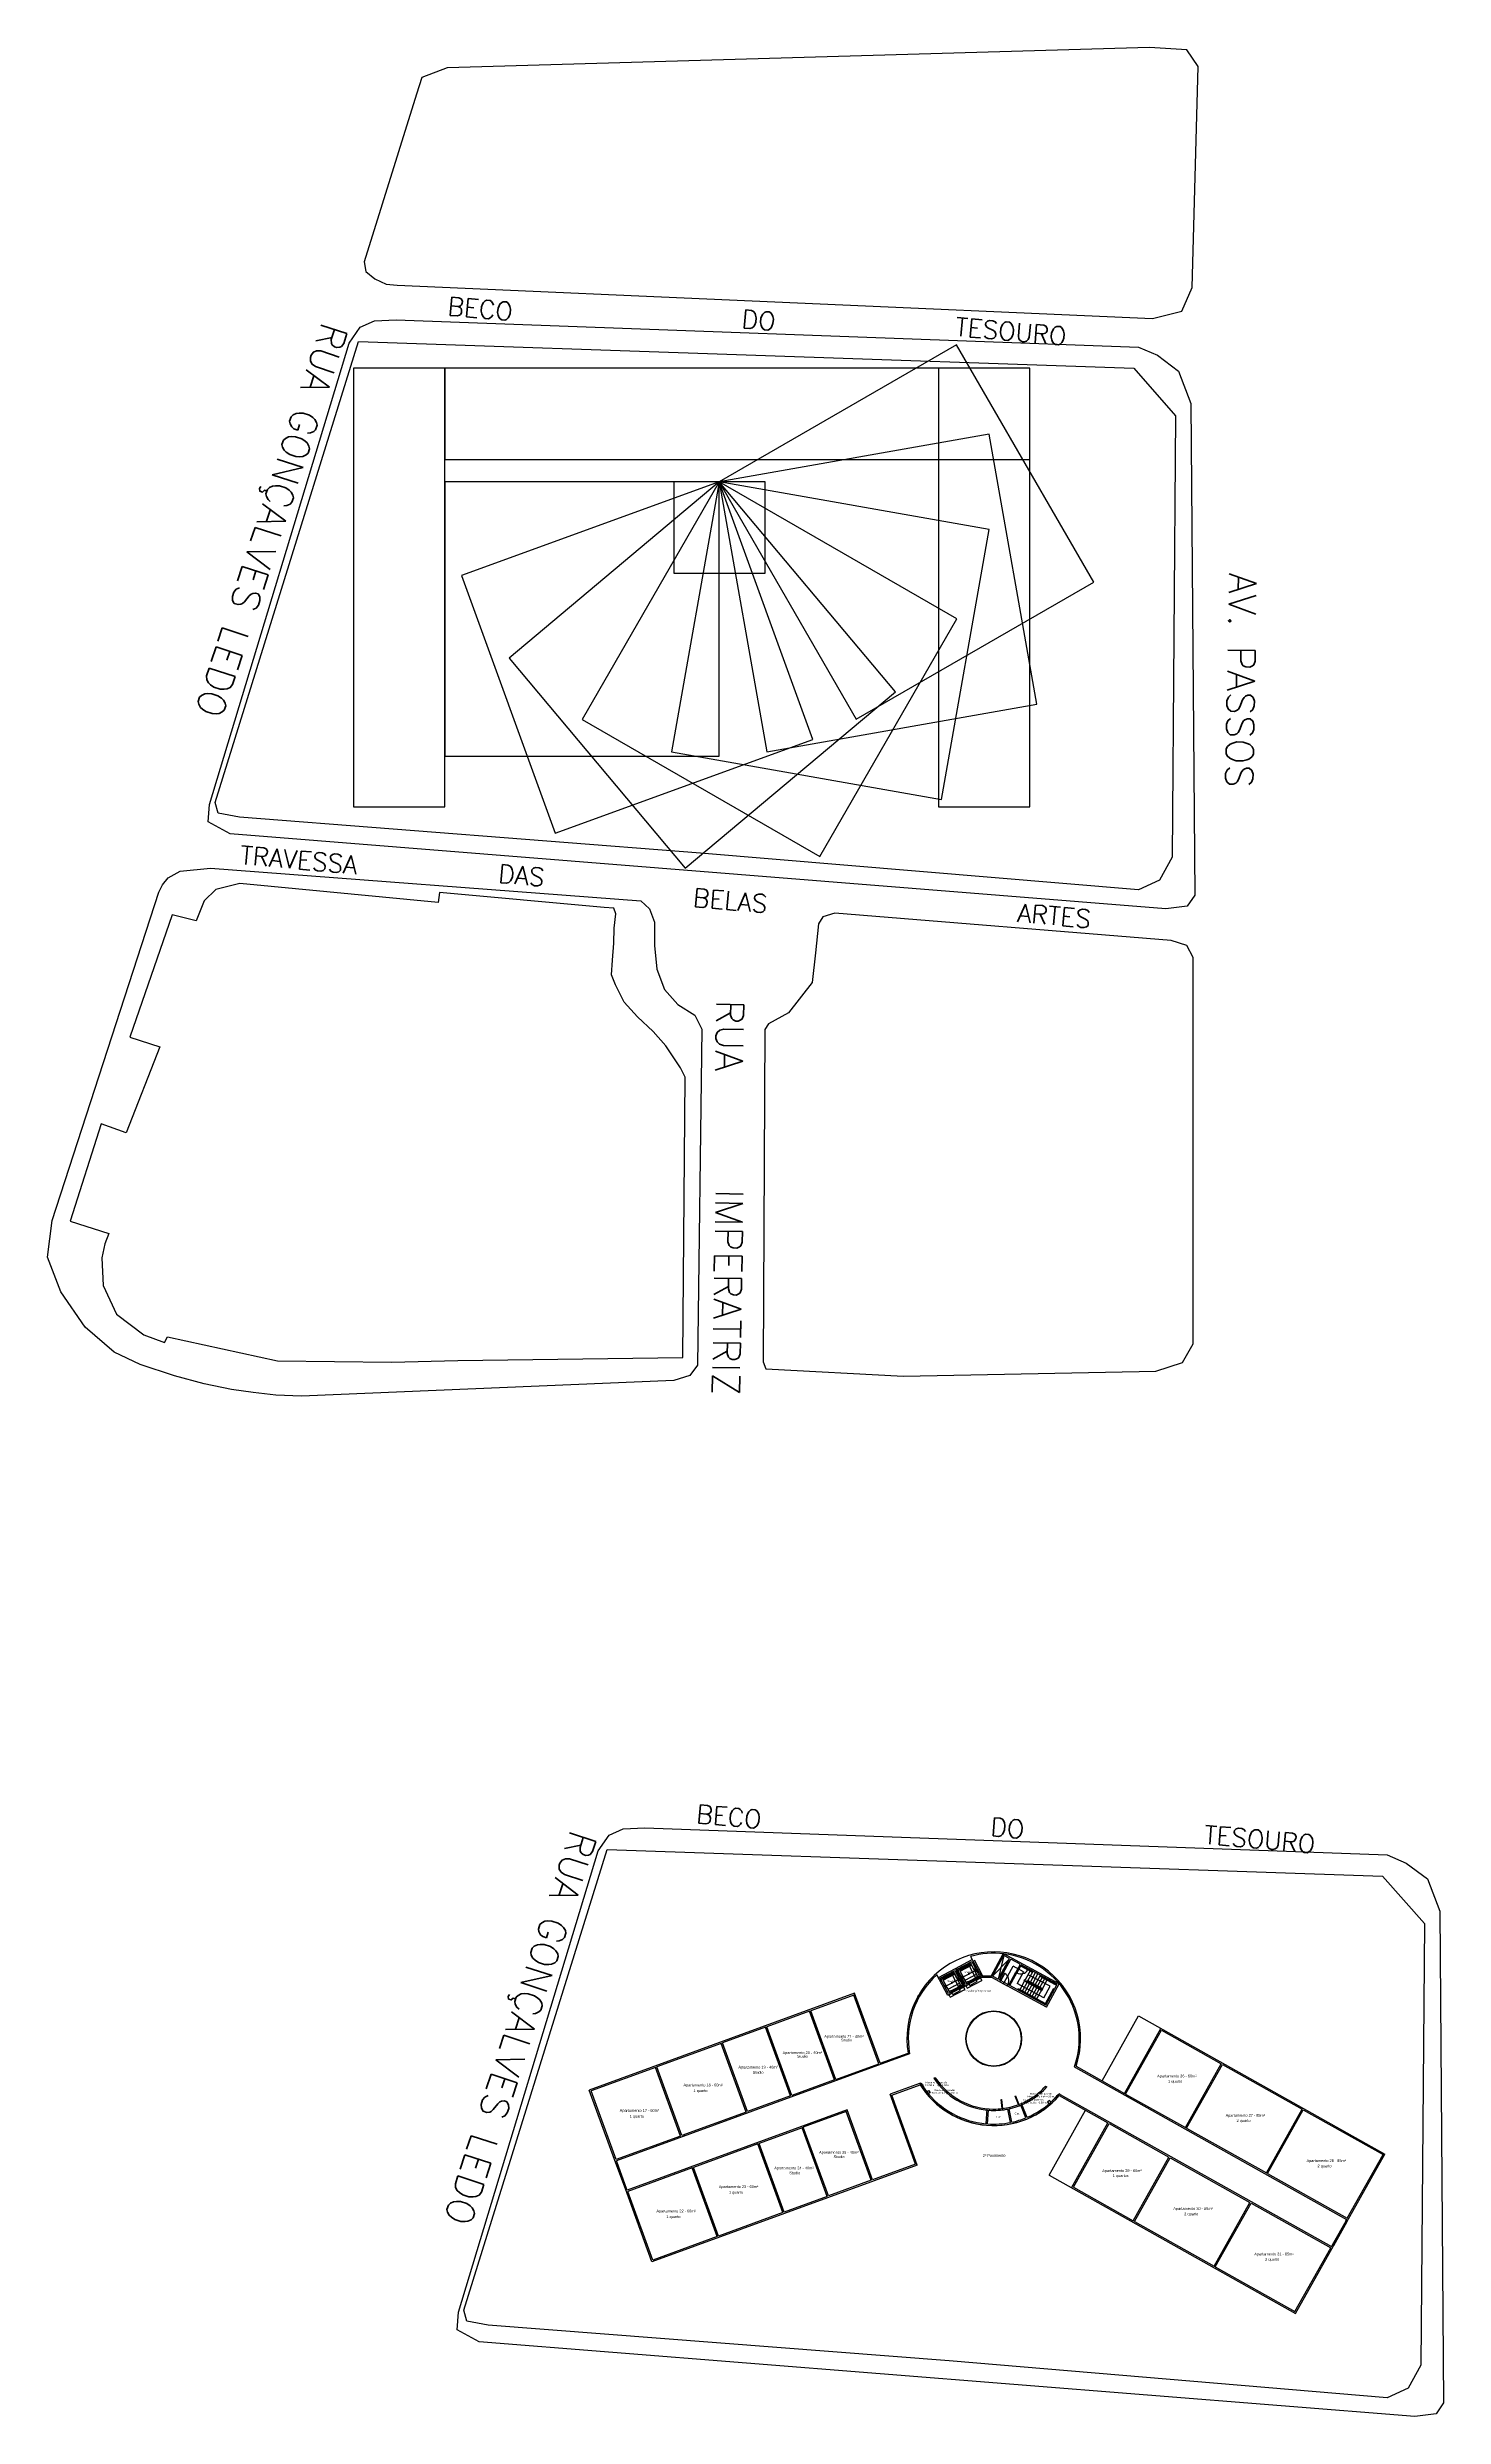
# Model space of a CAD drawing. Header units: millimetres. Extents: x -210 to 1173, y -437 to 320.
# Drawn here: x 592.2 to 744.9, y 54.7 to 313.9 of the extents above; entities that cross this region are included whole.
import ezdxf
from ezdxf.enums import TextEntityAlignment as Align

# ---------------------------------------------------------------- set-up
doc = ezdxf.new("R2010")
doc.units = ezdxf.units.MM
doc.header["$LTSCALE"] = 0.3
for name, pattern in [('DASHDOTX2', [50.8, 25.4, -12.7, 0, -12.7]), ('DASHED2', [9.525, 6.35, -3.175]), ('LTYPE_4', [112.5, 56.25, -56.25]), ('LTYPE_6', [168.75, 112.5, -28.125, 0, -28.125])]:
    doc.linetypes.add(name, pattern=pattern)
for name, color, linetype in [('330', 254, 'Continuous'), ('500', 254, 'Continuous'), ('551', 255, 'Continuous'), ('CORTE', 6, 'Continuous'), ('COTAS', 1, 'Continuous'), ('ESQUADRIAS', 3, 'Continuous'), ('INDICAÇÕES', 5, 'Continuous'), ('LAYER_0', 6, 'Continuous'), ('LINHA DE CORTE', 6, 'DASHDOTX2'), ('PISO', 1, 'Continuous'), ('PROJEÇÃO', 1, 'DASHED2'), ('TEXTOS', 2, 'Continuous'), ('VIEWPORT', 4, 'Continuous'), ('VISTA', 2, 'Continuous')]:
    doc.layers.add(name, color=color, linetype=linetype)
doc.styles.add('2MM 1_100', font='ARIAL.TTF', dxfattribs={"height": 0.2})
doc.styles.add('3MM 1_100', font='ARIAL.TTF', dxfattribs={"height": 0.3})
doc.styles.add('ROMANS', font='romans.shx')

msp = doc.modelspace()

# ---------------------------------------------------------------- linework, layer by layer
msp.add_lwpolyline([(665.664, 266.379), (680.661, 240.397), (706.643, 255.395), (691.646, 281.377)], close=True)
at = {"layer": '330'}
for points in [[(626.211, 281.724, 0), (711.032, 278.808, 0), (715.6, 273.61, 0), (715.226, 225.302, 0), (713.839, 222.782, 0), (711.546, 221.725, 0), (663.63, 225.763, 0), (613.169, 229.676, 0), (610.84, 230.111, 0), (610.527, 231.303, 0)], [(661.686, 170.59, 0), (661.949, 201.262, 0), (661.425, 202.267, 0), (659.825, 204.683, 0), (658.44, 206.234, 0), (656.744, 207.84, 0), (655.266, 209.458, 0), (654.32, 211.344, 0), (653.87, 212.428, 0), (653.993, 214.031, 0), (654.13, 215.917, 0), (654.194, 217.532, 0), (654.365, 219.117, 0), (654.139, 219.728, 0), (653.083, 219.824, 0), (635.079, 221.459, 0), (634.918, 220.342, 0), (613.231, 222.43, 0), (610.615, 221.787, 0), (609.326, 220.525, 0), (608.443, 218.369, 0), (605.825, 219.001, 0), (601.176, 205.639, 0), (604.464, 204.578, 0), (600.781, 195.173, 0), (598.062, 196.155, 0), (594.654, 185.487, 0), (598.891, 184.135, 0), (598.444, 183, 0), (598.111, 181.468, 0), (598.262, 178.463, 0), (599.72, 175.319, 0), (602.723, 173.071, 0), (604.98, 172.224, 0), (605.298, 172.83, 0), (617.332, 170.214, 0), (629.81, 170.063, 0), (637.07, 170.247, 0)], [(653.428, 116.774, 0), (738.249, 113.857, 0), (742.817, 108.66, 0), (742.443, 60.352, 0), (741.056, 57.832, 0), (738.763, 56.775, 0), (690.847, 60.812, 0), (640.386, 64.726, 0), (638.057, 65.161, 0), (637.744, 66.353, 0)]]:
    msp.add_polyline3d(points, close=True, dxfattribs=at)
at = {"layer": '500'}
for points in [[(630.332, 284.081, 0), (711.546, 281.117, 0), (713.614, 280.225, 0), (715.934, 278.486, 0), (717.282, 274.945, 0), (717.71, 221.175, 0), (716.883, 219.971, 0), (714.548, 219.67, 0), (612.18, 227.86, 0), (609.771, 229.172, 0), (609.915, 231.078, 0), (625.194, 281.559, 0), (626.402, 283.279, 0), (627.957, 283.978, 0)], [(604.364, 221.47, 0), (604.769, 222.3, 0), (605.365, 223.068, 0), (606.692, 223.789, 0), (610.009, 224.109, 0), (657.085, 220.534, 0), (658.055, 219.657, 0), (658.591, 218.208, 0), (658.578, 215.642, 0), (658.85, 213.062, 0), (659.689, 210.843, 0), (661.139, 209.181, 0), (662.994, 208.017, 0), (663.767, 206.488, 0), (663.312, 169.75, 0), (662.464, 168.63, 0), (660.71, 168.083, 0), (619.979, 166.345, 0), (617.177, 166.47, 0), (614.679, 166.745, 0), (612.327, 167.093, 0), (609.322, 167.692, 0), (606.06, 168.572, 0), (602.309, 169.823, 0), (599.474, 171.171, 0), (596.296, 173.883, 0), (593.621, 177.763, 0), (592.167, 181.558, 0), (592.688, 185.558, 0)], [(678.322, 219.198, 0), (677.009, 218.793, 0), (676.518, 218.017, 0), (676.218, 214.843, 0), (675.839, 211.603, 0), (673.25, 208.271, 0), (671.052, 207.07, 0), (670.663, 206.448, 0), (670.489, 170.106, 0), (670.765, 169.346, 0), (685.825, 168.555, 0), (713.437, 169.084, 0), (716.352, 170.03, 0), (717.512, 172.07, 0), (717.525, 214.345, 0), (716.832, 215.662, 0), (715.116, 216.215, 0)], [(657.549, 119.131, 0), (738.763, 116.167, 0), (740.83, 115.275, 0), (743.151, 113.536, 0), (744.499, 109.995, 0), (744.927, 56.224, 0), (744.099, 55.021, 0), (741.765, 54.719, 0), (639.397, 62.909, 0), (636.988, 64.222, 0), (637.132, 66.128, 0), (652.411, 116.608, 0), (653.619, 118.329, 0), (655.174, 119.027, 0)]]:
    msp.add_polyline3d(points, close=True, dxfattribs=at)
at = {"layer": '551', "color": 250}
msp.add_polyline3d([(630.444, 287.907, 0), (713.087, 284.232, 0), (716.289, 285.035, 0), (717.421, 287.643, 0), (718.059, 311.827, 0), (716.825, 313.631, 0), (712.75, 313.902, 0), (635.89, 311.666, 0), (633.142, 310.623, 0), (632.536, 308.799, 0), (626.821, 290.437, 0), (627.011, 289.399, 0), (627.976, 288.567, 0), (629.235, 287.997, 0)], close=True, dxfattribs=at)
at = {"layer": 'CORTE'}
for p, q in [((689.652, 102.741), (691.508, 103.725)), ((691.508, 103.725), (693.363, 104.708)), ((691.508, 103.725), (692.538, 101.781)), ((692.538, 101.781), (691.508, 103.725)), ((691.711, 103.662), (693.301, 104.505)), ((693.174, 105.065), (694.314, 102.914)), ((693.301, 104.505), (694.191, 102.826)), ((693.301, 104.505), (694.191, 102.826)), ((695.411, 102.914), (696.737, 105.358)), ((695.572, 102.896), (696.883, 105.313)), ((697.332, 104.672), (695.572, 102.896)), ((696.812, 105.181), (696.187, 102.562)), ((696.187, 102.562), (697.427, 104.848)), ((696.319, 102.491), (697.559, 104.776)), ((697.427, 104.848), (696.812, 105.181)), ((702.861, 102.071), (696.819, 105.348)), ((698.614, 104.204), (697.559, 104.776)), ((698.566, 104.116), (698.614, 104.204)), ((698.654, 104.068), (698.702, 104.156)), ((702.657, 102.01), (698.702, 104.156)), ((690.683, 100.797), (689.489, 103.049)), ((689.855, 102.679), (691.446, 103.522)), ((690.745, 101), (689.855, 102.679)), ((690.97, 101.119), (690.745, 101)), ((691.446, 103.522), (692.335, 101.843)), ((691.446, 103.522), (692.335, 101.843)), ((692.6, 101.983), (691.711, 103.662)), ((692.335, 101.843), (692.313, 101.831)), ((692.538, 101.781), (692.384, 101.699)), ((692.896, 101.97), (692.538, 101.781)), ((692.826, 102.103), (692.6, 101.983)), ((694.191, 102.826), (694.169, 102.815)), ((694.394, 102.764), (694.239, 102.682)), ((695.411, 102.914), (694.314, 102.914)), ((695.501, 102.764), (694.394, 102.764)), ((696.38, 102.287), (695.501, 102.764)), ((696.187, 102.562), (695.572, 102.896)), ((696.451, 102.419), (696.319, 102.491)), ((701.478, 99.522), (697.171, 101.858)), ((697.374, 101.918), (697.242, 101.99)), ((697.374, 101.918), (698.137, 103.325)), ((697.462, 101.871), (698.225, 103.277)), ((701.417, 99.725), (697.462, 101.871)), ((701.417, 99.725), (702.657, 102.01)), ((701.478, 99.522), (702.861, 102.071)), ((680.487, 101.032), (651.46, 90.44)), ((675.56, 99.075), (670.863, 97.361)), ((678.302, 91.559), (675.56, 99.075)), ((680.398, 100.84), (675.701, 99.126)), ((678.443, 91.611), (675.701, 99.126)), ((683.14, 93.325), (680.398, 100.84)), ((683.281, 93.376), (680.487, 101.032)), ((687.386, 100.65), (687.454, 100.773)), ((691.04, 100.987), (690.683, 100.797)), ((707.566, 91.454), (711.553, 98.562)), ((711.553, 98.562), (738.504, 83.448)), ((670.722, 97.309), (666.025, 95.595)), ((673.464, 89.794), (670.722, 97.309)), ((673.605, 89.845), (670.863, 97.361)), ((710.009, 90.084), (713.995, 97.193)), ((710.139, 90.011), (714.052, 96.989)), ((714.052, 96.989), (720.594, 93.32)), ((686.506, 94.393), (654.446, 82.694)), ((665.884, 95.544), (658.838, 92.973)), ((668.626, 88.028), (665.884, 95.544)), ((668.767, 88.08), (666.025, 95.595)), ((678.443, 91.611), (683.14, 93.325)), ((683.281, 93.376), (686.337, 94.491)), ((716.681, 86.342), (720.594, 93.32)), ((658.698, 92.921), (651.652, 90.35)), ((661.44, 85.406), (658.698, 92.921)), ((661.581, 85.457), (658.838, 92.973)), ((678.302, 91.559), (673.605, 89.845)), ((687.569, 91.162), (684.357, 89.99)), ((684.55, 89.9), (687.649, 91.031)), ((687.569, 91.162), (687.697, 91.239)), ((687.595, 91.119), (687.595, 91.119)), ((687.603, 91.105), (687.749, 91.193)), ((689.299, 91.793), (689.154, 91.74)), ((701.376, 90.855), (701.51, 90.78)), ((704.533, 92.983), (704.666, 92.908)), ((704.666, 92.908), (734.313, 76.282)), ((704.716, 93.052), (710.009, 90.084)), ((716.812, 86.269), (720.725, 93.247)), ((720.725, 93.247), (729.447, 88.355)), ((654.374, 82.455), (651.46, 90.44)), ((654.394, 82.835), (651.652, 90.35)), ((679.66, 88.276), (655.611, 79.5)), ((673.464, 89.794), (668.767, 88.08)), ((682.454, 80.62), (679.66, 88.276)), ((687.151, 82.334), (684.357, 89.99)), ((687.343, 82.244), (684.55, 89.9)), ((688.023, 90.475), (688.024, 90.476)), ((688.143, 90.315), (688.279, 90.417)), ((694.874, 86.751), (694.995, 88.398)), ((695.024, 86.74), (695.133, 88.236)), ((695.695, 88.215), (695.695, 88.365)), ((696.693, 88.277), (696.674, 88.426)), ((697.542, 86.897), (697.248, 88.368)), ((697.689, 86.926), (697.394, 88.399)), ((697.554, 88.435), (697.518, 88.581)), ((698.508, 88.732), (698.455, 88.872)), ((699.226, 87.403), (698.661, 88.792)), ((699.365, 87.459), (698.743, 88.989)), ((699.231, 89.051), (699.157, 89.182)), ((699.927, 89.446), (699.853, 89.577)), ((701.77, 81.118), (705.757, 88.227)), ((702.225, 89.155), (702.108, 89.278)), ((702.298, 89.223), (702.298, 89.224)), ((702.298, 89.223), (702.298, 89.224)), ((702.85, 89.803), (702.723, 89.916)), ((702.785, 89.728), (702.784, 89.729)), ((702.785, 89.728), (702.784, 89.729)), ((702.981, 89.955), (702.866, 90.052)), ((702.881, 89.839), (708.199, 86.857)), ((702.981, 89.955), (732.65, 73.317)), ((710.139, 90.011), (716.681, 86.342)), ((725.534, 81.378), (729.447, 88.355)), ((725.665, 81.304), (729.578, 88.282)), ((729.578, 88.282), (738.3, 83.391)), ((668.626, 88.028), (661.581, 85.457)), ((661.816, 85.543), (661.867, 85.402)), ((674.733, 86.318), (670.036, 84.604)), ((677.475, 78.803), (674.733, 86.318)), ((679.571, 88.084), (674.874, 86.369)), ((677.616, 78.854), (674.874, 86.369)), ((682.313, 80.568), (679.571, 88.084)), ((698.84, 87.256), (698.841, 87.256)), ((698.981, 87.307), (698.981, 87.307)), ((704.212, 79.749), (708.199, 86.857)), ((704.417, 79.806), (708.33, 86.784)), ((708.33, 86.784), (714.871, 83.115)), ((716.812, 86.269), (725.534, 81.378)), ((661.44, 85.406), (654.394, 82.835)), ((661.064, 85.269), (661.116, 85.128)), ((669.895, 84.553), (662.849, 81.982)), ((672.637, 77.037), (669.895, 84.553)), ((672.778, 77.089), (670.036, 84.604)), ((710.958, 76.138), (714.871, 83.115)), ((711.089, 76.064), (715.002, 83.042)), ((715.002, 83.042), (723.724, 78.151)), ((734.346, 76.034), (738.504, 83.448)), ((734.387, 76.413), (738.3, 83.391)), ((654.514, 82.506), (654.374, 82.455)), ((654.514, 82.506), (654.446, 82.694)), ((662.708, 81.93), (655.663, 79.359)), ((687.343, 82.244), (658.316, 71.652)), ((665.451, 74.415), (662.708, 81.93)), ((665.592, 74.466), (662.849, 81.982)), ((682.313, 80.568), (677.616, 78.854)), ((687.151, 82.334), (682.454, 80.62)), ((701.77, 81.118), (728.721, 66.004)), ((725.665, 81.304), (734.387, 76.413)), ((655.543, 79.688), (655.402, 79.637)), ((658.316, 71.652), (655.402, 79.637)), ((655.611, 79.5), (655.543, 79.688)), ((658.405, 71.844), (655.663, 79.359)), ((677.475, 78.803), (672.778, 77.089)), ((704.417, 79.806), (710.958, 76.138)), ((719.811, 71.173), (723.724, 78.151)), ((719.942, 71.099), (723.855, 78.077)), ((723.855, 78.077), (732.577, 73.186)), ((672.637, 77.037), (665.592, 74.466)), ((711.089, 76.064), (719.811, 71.173)), ((734.216, 76.108), (734.313, 76.282)), ((734.216, 76.108), (734.346, 76.034)), ((665.451, 74.415), (658.405, 71.844)), ((728.664, 66.208), (732.577, 73.186)), ((728.721, 66.004), (732.879, 73.418)), ((732.65, 73.317), (732.748, 73.491)), ((732.748, 73.491), (732.879, 73.418)), ((719.942, 71.099), (728.664, 66.208))]:
    msp.add_line(p, q, dxfattribs=at)
for points in [[(625.664, 230.813), (635.664, 230.813), (635.664, 278.813), (625.664, 278.813)], [(635.664, 278.813), (635.664, 268.813), (699.664, 268.813), (699.664, 278.813)], [(689.664, 230.813), (699.664, 230.813), (699.664, 278.813), (689.664, 278.813)], [(665.664, 266.379), (635.664, 266.379), (635.664, 236.379), (665.664, 236.379)], [(670.708, 266.379), (660.708, 266.379), (660.708, 256.379), (670.708, 256.379)], [(701.748, 88.928), (701.974, 89.126), (701.809, 89.314), (701.583, 89.116)]]:
    msp.add_lwpolyline(points, close=True, dxfattribs=at)
msp.add_lwpolyline([(688.383, 90.251), (688.577, 90.409), (688.766, 90.176), (688.572, 90.019), (688.537, 90.062)], dxfattribs=at)
for radius in [3.05, 3]:
    msp.add_circle((695.706, 96.065), radius, dxfattribs=at)
for radius, start, end in [(9.5, 341.51371, 189.53381), (9.5, 341.51371, 189.53381), (9.35, 83.16447, 105.7103), (9.35, 340.75419, 83.16447), (9.35, 131.67127, 190.29718), (9.5, 211.46988, 319.05436), (9.5, 211.99429, 319.05436), (9.35, 211.07113, 212.08912), (9.33, 211.47715, 212.0913), (9.33, 211.47715, 212.0913), (7.85, 213.42725, 264.72393), (7.7, 213.69288, 269.92113), (7.7, 302.58611, 317.42451), (7.85, 309.7805, 317.68302), (9.35, 216.63618, 217.24897), (9.33, 216.63553, 217.24964), (9.33, 216.63553, 217.24964), (9.35, 217.24897, 264.8996), (9.35, 219.93963, 220.28362), (7.85, 265.81882, 269.92113), (7.7, 277.2249, 283.61649), (7.85, 277.2249, 281.32722), (7.85, 282.42211, 283.61649), (7.7, 290.92026, 296.63062), (7.85, 290.92026, 292.11465), (7.85, 293.20954, 296.68757), (9.35, 293.03387, 313.94692), (7.85, 302.52916, 308.6215), (9.33, 313.33412, 313.94692), (9.33, 318.15749, 318.77029), (9.35, 318.15749, 319.97661), (9.35, 265.81882, 281.32722), (9.35, 282.24644, 292.11465), (9.33, 293.03387, 293.03584)]:
    msp.add_arc((695.706, 96.065), radius, start, end, dxfattribs=at)
at = {"layer": 'COTAS'}
for p, q in [((696.847, 102.204), (697.824, 104.006)), ((698.967, 103.387), (697.824, 104.006)), ((698.967, 103.387), (698.275, 102.112)), ((701.176, 100.538), (698.275, 102.112)), ((699.47, 103.057), (699.539, 103.077)), ((701.868, 101.813), (699.47, 103.057)), ((699.47, 103.057), (699.491, 102.99)), ((701.176, 100.538), (701.868, 101.813))]:
    msp.add_line(p, q, dxfattribs=at)
msp.add_lwpolyline([(665.664, 266.379), (637.472, 256.121), (647.73, 227.93), (675.922, 238.188)], close=True, dxfattribs=at)
msp.add_circle((696.847, 102.204), 0.05, dxfattribs=at)
at = {"layer": 'ESQUADRIAS'}
for p, q in [((687.784, 91.098), (687.801, 91.108)), ((688.203, 90.485), (688.219, 90.497)), ((702.195, 89.333), (702.181, 89.347)), ((702.671, 89.827), (702.656, 89.841)), ((655.454, 79.655), (654.425, 82.474)), ((655.491, 79.669), (654.463, 82.487)), ((732.796, 73.464), (734.264, 76.081)), ((732.831, 73.445), (734.298, 76.061))]:
    msp.add_line(p, q, dxfattribs=at)
for points in [[(665.664, 266.379), (660.451, 236.836), (689.995, 231.623), (695.207, 261.167)], [(698.654, 104.068), (698.635, 104.033), (699.426, 103.604), (699.445, 103.639)], [(696.451, 102.419), (696.486, 102.4), (696.915, 103.191), (696.88, 103.21)], [(696.674, 88.426), (696.634, 88.421), (696.509, 89.413), (696.548, 89.418)], [(698.455, 88.872), (698.418, 88.858), (698.061, 89.792), (698.098, 89.806)]]:
    msp.add_lwpolyline(points, close=True, dxfattribs=at)
for radius, start, end in [(9.35, 212.08912, 216.63618), (9.33, 212.0913, 216.63553), (9.33, 313.94692, 318.15749), (9.35, 313.94692, 318.15749)]:
    msp.add_arc((695.706, 96.065), radius, start, end, dxfattribs=at)
at = {"layer": 'INDICAÇÕES'}
msp.add_lwpolyline([(665.664, 266.379), (670.87, 236.835), (700.415, 242.041), (695.208, 271.586)], close=True, dxfattribs=at)
at = {"layer": 'LAYER_0', "color": 11}
for p, q in [((691.949, 103.525), (691.84, 103.731)), ((691.944, 103.641), (691.884, 103.754)), ((691.982, 103.727), (693.095, 104.317)), ((692.066, 103.568), (691.982, 103.727)), ((693.291, 104.16), (692.001, 103.477)), ((692.042, 103.464), (693.279, 104.12)), ((693.18, 104.158), (692.066, 103.568)), ((693.095, 104.317), (693.18, 104.158)), ((693.281, 104.231), (693.172, 104.437)), ((693.218, 104.243), (693.237, 104.208)), ((693.237, 104.208), (693.281, 104.231)), ((693.279, 104.12), (693.935, 102.883)), ((693.97, 102.879), (693.291, 104.16)), ((693.566, 103.695), (693.572, 103.698)), ((693.566, 103.695), (693.595, 103.642)), ((693.572, 103.698), (693.597, 103.65)), ((693.597, 103.65), (693.645, 103.675)), ((693.645, 103.675), (693.683, 103.604)), ((690.093, 102.542), (689.984, 102.747)), ((690.088, 102.658), (690.028, 102.771)), ((690.137, 102.565), (690.093, 102.542)), ((690.119, 102.601), (690.137, 102.565)), ((690.127, 102.743), (691.24, 103.333)), ((690.211, 102.584), (690.127, 102.743)), ((691.436, 103.177), (690.146, 102.493)), ((690.146, 102.493), (690.825, 101.212)), ((690.186, 102.481), (691.423, 103.137)), ((690.842, 101.244), (690.186, 102.481)), ((691.324, 103.174), (690.211, 102.584)), ((690.351, 101.85), (690.307, 101.826)), ((690.397, 101.954), (690.349, 101.929)), ((690.349, 101.929), (690.387, 101.857)), ((690.37, 101.814), (690.351, 101.85)), ((690.405, 101.952), (690.352, 101.923)), ((690.37, 101.814), (690.374, 101.816)), ((690.37, 101.814), (690.391, 101.775)), ((690.377, 102.005), (690.371, 102.002)), ((690.371, 102.002), (690.397, 101.954)), ((690.379, 101.815), (690.374, 101.816)), ((690.377, 102.005), (690.405, 101.952)), ((690.396, 101.786), (690.379, 101.815)), ((690.387, 101.857), (690.44, 101.885)), ((690.431, 101.699), (690.387, 101.676)), ((690.391, 101.775), (690.412, 101.735)), ((690.401, 101.785), (690.396, 101.786)), ((690.415, 101.792), (690.401, 101.785)), ((690.403, 101.772), (690.405, 101.777)), ((690.403, 101.772), (690.418, 101.742)), ((690.405, 101.952), (690.427, 101.963)), ((690.419, 101.784), (690.405, 101.777)), ((690.412, 101.735), (690.416, 101.737)), ((690.412, 101.735), (690.431, 101.699)), ((690.415, 101.792), (690.416, 101.797)), ((690.454, 101.817), (690.416, 101.797)), ((690.418, 101.742), (690.416, 101.737)), ((690.419, 101.784), (690.424, 101.783)), ((690.461, 101.803), (690.424, 101.783)), ((690.44, 101.885), (690.462, 101.897)), ((690.457, 101.81), (690.454, 101.817)), ((690.457, 101.81), (690.461, 101.803)), ((690.457, 101.725), (690.51, 101.753)), ((690.495, 101.653), (690.457, 101.725)), ((690.545, 101.686), (690.492, 101.658)), ((690.543, 101.678), (690.495, 101.653)), ((690.51, 101.753), (690.532, 101.764)), ((690.568, 101.631), (690.543, 101.678)), ((690.545, 101.686), (690.567, 101.698)), ((690.573, 101.633), (690.545, 101.686)), ((690.573, 101.633), (690.568, 101.631)), ((690.825, 101.212), (691.004, 101.307)), ((690.842, 101.244), (690.997, 101.326)), ((690.97, 101.119), (691.05, 101.162)), ((691.012, 101.04), (690.97, 101.119)), ((691.02, 101.282), (690.997, 101.326)), ((691.004, 101.307), (691.018, 101.281)), ((691.038, 101.243), (691.018, 101.281)), ((691.02, 101.282), (692.235, 101.926)), ((691.041, 101.242), (691.02, 101.282)), ((691.025, 101.236), (691.038, 101.243)), ((691.046, 101.196), (691.025, 101.236)), ((691.041, 101.242), (691.028, 101.235)), ((691.028, 101.235), (691.049, 101.195)), ((691.033, 101.232), (691.459, 101.458)), ((691.052, 101.197), (691.033, 101.232)), ((691.035, 101.19), (691.046, 101.196)), ((691.036, 101.188), (691.035, 101.19)), ((691.036, 101.188), (692.277, 101.846)), ((691.458, 101.455), (691.036, 101.231)), ((691.036, 101.231), (691.052, 101.199)), ((691.05, 101.162), (692.313, 101.831)), ((691.05, 101.162), (691.051, 101.16)), ((691.051, 101.16), (691.062, 101.166)), ((691.052, 101.199), (691.064, 101.205)), ((691.062, 101.166), (691.083, 101.126)), ((691.084, 101.129), (691.063, 101.169)), ((691.064, 101.205), (691.065, 101.204)), ((691.066, 101.17), (691.084, 101.135)), ((691.068, 101.169), (691.08, 101.175)), ((691.085, 101.137), (691.068, 101.169)), ((691.08, 101.175), (691.079, 101.177)), ((691.083, 101.126), (691.097, 101.133)), ((691.084, 101.135), (691.51, 101.36)), ((691.097, 101.136), (691.084, 101.129)), ((691.508, 101.361), (691.085, 101.137)), ((691.147, 101.043), (691.097, 101.136)), ((691.097, 101.133), (691.144, 101.044)), ((692.355, 101.752), (691.118, 101.096)), ((691.24, 103.333), (691.324, 103.174)), ((691.332, 103.317), (691.272, 103.43)), ((691.426, 103.248), (691.317, 103.453)), ((691.363, 103.26), (691.381, 103.225)), ((691.381, 103.225), (691.426, 103.248)), ((691.42, 101.488), (691.835, 101.708)), ((691.42, 101.488), (691.439, 101.453)), ((691.423, 103.137), (692.079, 101.9)), ((691.834, 101.705), (691.423, 101.487)), ((691.44, 101.455), (691.423, 101.487)), ((692.115, 101.896), (691.436, 103.177)), ((691.439, 101.453), (691.452, 101.46)), ((691.451, 101.461), (691.44, 101.455)), ((691.452, 101.46), (691.451, 101.461)), ((691.475, 101.423), (691.458, 101.455)), ((691.459, 101.458), (691.478, 101.422)), ((691.463, 101.417), (691.475, 101.423)), ((691.464, 101.415), (691.463, 101.417)), ((691.478, 101.389), (691.479, 101.387)), ((691.479, 101.387), (691.491, 101.393)), ((691.491, 101.393), (691.508, 101.361)), ((691.51, 101.36), (691.492, 101.396)), ((691.495, 101.347), (691.508, 101.354)), ((691.514, 101.311), (691.495, 101.347)), ((691.509, 101.352), (691.498, 101.346)), ((691.498, 101.346), (691.515, 101.314)), ((691.508, 101.354), (691.509, 101.352)), ((691.514, 101.311), (691.929, 101.531)), ((691.926, 101.532), (691.515, 101.314)), ((691.711, 102.712), (691.716, 102.714)), ((691.711, 102.712), (691.739, 102.659)), ((691.716, 102.714), (691.741, 102.667)), ((691.739, 102.659), (691.717, 102.647)), ((691.739, 102.659), (691.792, 102.687)), ((691.741, 102.667), (691.789, 102.692)), ((691.774, 102.592), (691.752, 102.581)), ((691.827, 102.62), (691.774, 102.592)), ((691.789, 102.692), (691.827, 102.62)), ((692.079, 101.9), (691.792, 101.747)), ((691.815, 101.703), (691.792, 101.747)), ((691.803, 101.731), (692.115, 101.896)), ((691.816, 101.706), (691.803, 101.731)), ((691.828, 101.712), (691.816, 101.706)), ((691.844, 102.46), (691.822, 102.448)), ((691.823, 102.543), (691.86, 102.562)), ((691.827, 102.535), (691.823, 102.543)), ((691.827, 102.535), (691.831, 102.528)), ((691.829, 101.71), (691.828, 101.712)), ((691.831, 102.528), (691.868, 102.548)), ((691.851, 101.674), (691.834, 101.705)), ((691.835, 101.708), (691.854, 101.673)), ((691.84, 101.668), (691.851, 101.674)), ((691.841, 101.666), (691.84, 101.668)), ((691.854, 101.673), (691.841, 101.666)), ((691.897, 102.488), (691.844, 102.46)), ((691.853, 102.646), (691.898, 102.669)), ((691.872, 102.61), (691.853, 102.646)), ((691.879, 102.394), (691.857, 102.382)), ((691.865, 102.561), (691.86, 102.562)), ((691.865, 102.561), (691.879, 102.568)), ((691.867, 102.603), (691.868, 102.608)), ((691.881, 102.573), (691.867, 102.603)), ((691.872, 102.61), (691.868, 102.608)), ((691.869, 102.553), (691.868, 102.548)), ((691.869, 102.553), (691.883, 102.56)), ((691.893, 102.571), (691.872, 102.61)), ((691.881, 102.573), (691.879, 102.568)), ((691.879, 102.394), (691.932, 102.422)), ((691.908, 102.341), (691.879, 102.394)), ((691.883, 102.56), (691.888, 102.559)), ((691.888, 102.559), (691.905, 102.53)), ((691.888, 102.391), (691.935, 102.416)), ((691.913, 102.343), (691.888, 102.391)), ((691.914, 102.531), (691.893, 102.571)), ((691.935, 102.416), (691.897, 102.488)), ((691.91, 101.567), (691.897, 101.56)), ((691.897, 101.56), (691.898, 101.558)), ((691.898, 101.558), (691.909, 101.564)), ((691.905, 102.53), (691.91, 102.529)), ((691.908, 102.341), (691.913, 102.343)), ((691.909, 101.564), (691.926, 101.532)), ((691.914, 102.531), (691.91, 102.529)), ((691.929, 101.531), (691.91, 101.567)), ((691.914, 102.531), (691.933, 102.496)), ((691.914, 101.518), (691.942, 101.465)), ((691.916, 101.517), (691.928, 101.523)), ((691.943, 101.467), (691.916, 101.517)), ((691.928, 101.523), (691.927, 101.525)), ((691.933, 102.496), (691.977, 102.519)), ((691.942, 101.465), (692.384, 101.699)), ((692.381, 101.7), (691.943, 101.467)), ((691.993, 103.549), (691.949, 103.525)), ((691.974, 103.584), (691.993, 103.549)), ((692.001, 103.477), (692.68, 102.196)), ((692.698, 102.227), (692.042, 103.464)), ((692.207, 102.833), (692.163, 102.81)), ((692.252, 102.937), (692.204, 102.912)), ((692.204, 102.912), (692.242, 102.841)), ((692.26, 102.935), (692.207, 102.907)), ((692.226, 102.798), (692.207, 102.833)), ((692.226, 102.798), (692.23, 102.8)), ((692.226, 102.798), (692.247, 102.758)), ((692.232, 102.988), (692.227, 102.985)), ((692.227, 102.985), (692.252, 102.937)), ((692.234, 102.798), (692.23, 102.8)), ((692.232, 102.988), (692.26, 102.935)), ((692.252, 102.77), (692.234, 102.798)), ((692.235, 101.926), (692.277, 101.846)), ((692.242, 102.841), (692.295, 102.869)), ((692.286, 102.683), (692.242, 102.659)), ((692.247, 102.758), (692.268, 102.718)), ((692.256, 102.768), (692.252, 102.77)), ((692.271, 102.776), (692.256, 102.768)), ((692.259, 102.755), (692.261, 102.76)), ((692.259, 102.755), (692.273, 102.725)), ((692.26, 102.935), (692.282, 102.947)), ((692.275, 102.768), (692.261, 102.76)), ((692.268, 102.718), (692.272, 102.72)), ((692.268, 102.718), (692.286, 102.683)), ((692.271, 102.776), (692.272, 102.78)), ((692.309, 102.8), (692.272, 102.78)), ((692.273, 102.725), (692.272, 102.72)), ((692.275, 102.768), (692.28, 102.766)), ((692.317, 102.786), (692.28, 102.766)), ((692.295, 102.869), (692.318, 102.88)), ((692.313, 102.793), (692.309, 102.8)), ((692.313, 102.793), (692.317, 102.786)), ((692.313, 102.708), (692.366, 102.736)), ((692.351, 102.636), (692.313, 102.708)), ((692.313, 101.831), (692.355, 101.752)), ((692.342, 101.745), (692.343, 101.743)), ((692.343, 101.743), (692.355, 101.749)), ((692.401, 102.67), (692.348, 102.642)), ((692.398, 102.662), (692.351, 102.636)), ((692.384, 101.699), (692.355, 101.752)), ((692.355, 101.749), (692.381, 101.7)), ((692.366, 102.736), (692.388, 102.748)), ((692.424, 102.614), (692.398, 102.662)), ((692.401, 102.67), (692.423, 102.682)), ((692.429, 102.617), (692.401, 102.67)), ((692.429, 102.617), (692.424, 102.614)), ((692.68, 102.196), (692.86, 102.291)), ((692.698, 102.227), (692.852, 102.309)), ((692.826, 102.103), (692.905, 102.145)), ((692.868, 102.023), (692.826, 102.103)), ((692.876, 102.265), (692.852, 102.309)), ((692.86, 102.291), (692.874, 102.264)), ((692.868, 102.023), (692.881, 102.03)), ((692.896, 101.97), (692.868, 102.023)), ((692.882, 102.029), (692.871, 102.023)), ((692.871, 102.023), (692.897, 101.973)), ((692.894, 102.226), (692.874, 102.264)), ((692.876, 102.265), (694.091, 102.909)), ((692.897, 102.225), (692.876, 102.265)), ((692.881, 102.219), (692.894, 102.226)), ((692.902, 102.179), (692.881, 102.219)), ((692.881, 102.03), (692.882, 102.029)), ((692.897, 102.225), (692.883, 102.218)), ((692.883, 102.218), (692.904, 102.179)), ((692.888, 102.215), (693.314, 102.441)), ((692.907, 102.18), (692.888, 102.215)), ((692.89, 102.173), (692.902, 102.179)), ((692.891, 102.172), (692.89, 102.173)), ((692.891, 102.172), (694.133, 102.829)), ((693.313, 102.438), (692.891, 102.214)), ((692.891, 102.214), (692.908, 102.183)), ((693.002, 102.027), (692.896, 101.97)), ((692.897, 101.973), (692.999, 102.027)), ((692.905, 102.145), (694.169, 102.815)), ((692.905, 102.145), (692.906, 102.143)), ((692.906, 102.143), (692.918, 102.149)), ((692.908, 102.183), (692.919, 102.189)), ((692.918, 102.149), (692.939, 102.11)), ((692.919, 102.189), (692.92, 102.187)), ((692.94, 102.112), (692.919, 102.152)), ((692.921, 102.153), (692.94, 102.118)), ((692.924, 102.153), (692.935, 102.159)), ((692.941, 102.121), (692.924, 102.153)), ((692.935, 102.159), (692.934, 102.16)), ((692.939, 102.11), (692.952, 102.117)), ((692.94, 102.118), (693.366, 102.344)), ((692.953, 102.119), (692.94, 102.112)), ((693.363, 102.345), (692.941, 102.121)), ((692.952, 102.117), (692.999, 102.027)), ((693.002, 102.027), (692.953, 102.119)), ((694.211, 102.735), (692.974, 102.08)), ((693.276, 102.471), (693.691, 102.691)), ((693.276, 102.471), (693.294, 102.436)), ((693.69, 102.689), (693.278, 102.471)), ((693.295, 102.439), (693.278, 102.471)), ((693.294, 102.436), (693.308, 102.443)), ((693.307, 102.445), (693.295, 102.439)), ((693.308, 102.443), (693.307, 102.445)), ((693.33, 102.406), (693.313, 102.438)), ((693.314, 102.441), (693.333, 102.406)), ((693.319, 102.4), (693.33, 102.406)), ((693.32, 102.399), (693.319, 102.4)), ((693.334, 102.372), (693.335, 102.37)), ((693.335, 102.37), (693.346, 102.376)), ((693.346, 102.376), (693.363, 102.345)), ((693.366, 102.344), (693.347, 102.379)), ((693.35, 102.33), (693.364, 102.337)), ((693.369, 102.295), (693.35, 102.33)), ((693.365, 102.335), (693.353, 102.329)), ((693.353, 102.329), (693.37, 102.297)), ((693.364, 102.337), (693.365, 102.335)), ((693.369, 102.295), (693.784, 102.515)), ((693.782, 102.516), (693.37, 102.297)), ((693.595, 103.642), (693.572, 103.63)), ((693.595, 103.642), (693.648, 103.67)), ((693.63, 103.576), (693.608, 103.564)), ((693.683, 103.604), (693.63, 103.576)), ((693.935, 102.883), (693.647, 102.731)), ((693.671, 102.687), (693.647, 102.731)), ((693.659, 102.714), (693.97, 102.879)), ((693.672, 102.689), (693.659, 102.714)), ((693.683, 102.695), (693.672, 102.689)), ((693.7, 103.443), (693.678, 103.432)), ((693.679, 103.526), (693.716, 103.546)), ((693.682, 103.519), (693.679, 103.526)), ((693.682, 103.519), (693.686, 103.512)), ((693.684, 102.694), (693.683, 102.695)), ((693.686, 103.512), (693.723, 103.531)), ((693.707, 102.657), (693.69, 102.689)), ((693.691, 102.691), (693.71, 102.656)), ((693.695, 102.651), (693.707, 102.657)), ((693.696, 102.649), (693.695, 102.651)), ((693.71, 102.656), (693.696, 102.649)), ((693.753, 103.471), (693.7, 103.443)), ((693.709, 103.629), (693.753, 103.652)), ((693.728, 103.594), (693.709, 103.629)), ((693.735, 103.377), (693.713, 103.365)), ((693.721, 103.544), (693.716, 103.546)), ((693.721, 103.544), (693.735, 103.552)), ((693.722, 103.587), (693.724, 103.592)), ((693.736, 103.556), (693.722, 103.587)), ((693.725, 103.536), (693.723, 103.531)), ((693.728, 103.594), (693.724, 103.592)), ((693.725, 103.536), (693.739, 103.544)), ((693.749, 103.554), (693.728, 103.594)), ((693.736, 103.556), (693.735, 103.552)), ((693.735, 103.377), (693.788, 103.405)), ((693.763, 103.324), (693.735, 103.377)), ((693.739, 103.544), (693.744, 103.542)), ((693.743, 103.374), (693.791, 103.4)), ((693.768, 103.327), (693.743, 103.374)), ((693.744, 103.542), (693.761, 103.513)), ((693.77, 103.514), (693.749, 103.554)), ((693.791, 103.4), (693.753, 103.471)), ((693.766, 102.55), (693.753, 102.543)), ((693.753, 102.541), (693.765, 102.547)), ((693.753, 102.543), (693.753, 102.541)), ((693.761, 103.513), (693.766, 103.512)), ((693.763, 103.324), (693.768, 103.327)), ((693.765, 102.547), (693.782, 102.516)), ((693.77, 103.514), (693.766, 103.512)), ((693.784, 102.515), (693.766, 102.55)), ((693.769, 102.501), (693.797, 102.448)), ((693.77, 103.514), (693.789, 103.479)), ((693.772, 102.5), (693.783, 102.506)), ((693.798, 102.451), (693.772, 102.5)), ((693.783, 102.506), (693.782, 102.508)), ((693.789, 103.479), (693.833, 103.502)), ((693.797, 102.448), (694.239, 102.682)), ((694.236, 102.683), (693.798, 102.451)), ((694.091, 102.909), (694.133, 102.829)), ((694.169, 102.815), (694.211, 102.735)), ((694.198, 102.728), (694.199, 102.726)), ((694.199, 102.726), (694.21, 102.732)), ((694.21, 102.732), (694.236, 102.683)), ((694.239, 102.682), (694.211, 102.735)), ((691.012, 101.04), (691.026, 101.047)), ((691.04, 100.987), (691.012, 101.04)), ((691.027, 101.045), (691.015, 101.039)), ((691.015, 101.039), (691.041, 100.99)), ((691.026, 101.047), (691.027, 101.045)), ((691.147, 101.043), (691.04, 100.987)), ((691.041, 100.99), (691.144, 101.044))]:
    msp.add_line(p, q, dxfattribs=at)
at = {"layer": 'LAYER_0', "color": 15, "linetype": 'LTYPE_6'}
for p, q in [((691.88, 103.571), (693.278, 104.312)), ((692.529, 104.04), (692.637, 103.837)), ((690.025, 102.588), (691.423, 103.328)), ((690.316, 101.735), (691.973, 102.613)), ((690.674, 103.057), (690.781, 102.854)), ((691.202, 102.06), (691.084, 102.282)), ((692.172, 102.718), (693.828, 103.596)), ((693.058, 103.043), (692.939, 103.266))]:
    msp.add_line(p, q, dxfattribs=at)
at = {"layer": 'LAYER_0'}
for p, q in [((693.722, 102.77), (693.066, 104.007)), ((693.066, 104.007), (693.066, 104.007)), ((694.487, 102.983), (693.597, 104.662)), ((690.713, 101.487), (691.95, 102.143)), ((690.713, 101.487), (690.713, 101.487)), ((690.953, 100.607), (692.544, 101.45)), ((691.866, 101.787), (691.211, 103.024)), ((691.211, 103.024), (691.211, 103.024)), ((691.223, 100.898), (692.018, 101.32)), ((691.866, 101.787), (691.866, 101.787)), ((691.949, 101.451), (692.018, 101.32)), ((691.95, 102.143), (691.95, 102.143)), ((692.342, 101.83), (692.544, 101.45)), ((692.569, 102.471), (693.806, 103.126)), ((692.569, 102.471), (692.569, 102.471)), ((692.607, 101.97), (692.809, 101.591)), ((692.809, 101.591), (694.399, 102.433)), ((693.009, 102.013), (693.079, 101.882)), ((693.079, 101.882), (693.874, 102.303)), ((693.722, 102.77), (693.722, 102.77)), ((693.804, 102.435), (693.874, 102.303)), ((693.806, 103.126), (693.806, 103.126)), ((694.198, 102.813), (694.399, 102.433)), ((694.204, 102.833), (694.487, 102.983)), ((690.752, 100.987), (690.953, 100.607)), ((691.154, 101.03), (691.223, 100.898))]:
    msp.add_line(p, q, dxfattribs=at)
at = {"layer": 'LAYER_0', "color": 1}
for p, q in [((693.153, 104.25), (693.184, 104.267)), ((693.157, 104.243), (693.153, 104.25)), ((693.157, 104.243), (693.188, 104.26)), ((693.184, 104.267), (693.187, 104.266)), ((693.186, 104.295), (693.188, 104.301)), ((693.198, 104.272), (693.186, 104.295)), ((693.187, 104.266), (693.198, 104.272)), ((693.218, 104.243), (693.188, 104.301)), ((693.189, 104.262), (693.188, 104.26)), ((693.189, 104.262), (693.2, 104.268)), ((693.213, 104.245), (693.2, 104.268)), ((693.213, 104.245), (693.218, 104.243)), ((690.088, 102.658), (690.119, 102.601)), ((690.094, 102.656), (690.088, 102.658)), ((690.094, 102.656), (690.106, 102.633)), ((690.117, 102.639), (690.106, 102.633)), ((690.119, 102.635), (690.108, 102.629)), ((690.108, 102.629), (690.12, 102.606)), ((690.117, 102.639), (690.118, 102.642)), ((690.149, 102.658), (690.118, 102.642)), ((690.122, 102.635), (690.119, 102.635)), ((690.12, 102.606), (690.119, 102.601)), ((690.153, 102.651), (690.122, 102.635)), ((690.149, 102.658), (690.153, 102.651)), ((691.298, 103.267), (691.329, 103.283)), ((691.302, 103.26), (691.298, 103.267)), ((691.302, 103.26), (691.332, 103.276)), ((691.329, 103.283), (691.331, 103.282)), ((691.331, 103.312), (691.332, 103.317)), ((691.343, 103.289), (691.331, 103.312)), ((691.331, 103.282), (691.343, 103.289)), ((691.363, 103.26), (691.332, 103.317)), ((691.333, 103.279), (691.332, 103.276)), ((691.333, 103.279), (691.345, 103.285)), ((691.357, 103.262), (691.345, 103.285)), ((691.357, 103.262), (691.363, 103.26)), ((691.466, 101.444), (692.265, 101.868)), ((692.27, 101.859), (691.47, 101.436)), ((691.499, 101.383), (692.32, 101.818)), ((692.325, 101.809), (691.503, 101.374)), ((692.244, 101.908), (691.842, 101.695)), ((691.847, 101.686), (692.249, 101.899)), ((691.917, 101.553), (692.341, 101.778)), ((692.346, 101.769), (691.922, 101.545)), ((691.944, 103.641), (691.974, 103.584)), ((691.949, 103.64), (691.944, 103.641)), ((691.949, 103.64), (691.961, 103.616)), ((691.973, 103.622), (691.961, 103.616)), ((691.975, 103.619), (691.963, 103.613)), ((691.963, 103.613), (691.976, 103.589)), ((691.973, 103.622), (691.974, 103.625)), ((692.005, 103.641), (691.974, 103.625)), ((691.976, 103.589), (691.974, 103.584)), ((691.978, 103.618), (691.975, 103.619)), ((692.008, 103.634), (691.978, 103.618)), ((692.005, 103.641), (692.008, 103.634)), ((693.321, 102.428), (694.121, 102.852)), ((694.126, 102.843), (693.326, 102.419)), ((693.354, 102.366), (694.176, 102.801)), ((694.181, 102.793), (693.359, 102.357)), ((694.1, 102.891), (693.698, 102.678)), ((693.703, 102.669), (694.105, 102.882)), ((693.773, 102.537), (694.197, 102.762)), ((694.202, 102.753), (693.777, 102.528))]:
    msp.add_line(p, q, dxfattribs=at)
at = {"layer": 'LAYER_0', "color": 1, "linetype": 'LTYPE_4'}
for p, q in [((690.356, 101.916), (690.409, 101.944)), ((690.409, 101.944), (690.431, 101.956)), ((690.488, 101.666), (690.541, 101.694)), ((690.541, 101.694), (690.563, 101.706)), ((691.743, 102.651), (691.721, 102.639)), ((691.796, 102.679), (691.743, 102.651)), ((691.875, 102.401), (691.853, 102.389)), ((691.929, 102.429), (691.875, 102.401)), ((692.211, 102.899), (692.264, 102.927)), ((692.264, 102.927), (692.286, 102.939)), ((692.344, 102.649), (692.397, 102.677)), ((692.397, 102.677), (692.419, 102.689)), ((693.598, 103.635), (693.576, 103.623)), ((693.652, 103.663), (693.598, 103.635)), ((693.731, 103.384), (693.709, 103.373)), ((693.784, 103.413), (693.731, 103.384))]:
    msp.add_line(p, q, dxfattribs=at)
at = {"layer": 'LAYER_0', "color": 7}
for p, q in [((691.04, 100.987), (690.97, 101.119)), ((692.313, 101.831), (692.384, 101.699)), ((692.896, 101.97), (692.826, 102.103)), ((694.169, 102.815), (694.239, 102.682))]:
    msp.add_line(p, q, dxfattribs=at)
at = {"layer": 'LINHA DE CORTE'}
for p, q in [((698.566, 104.116), (698.654, 104.068)), ((696.451, 102.419), (696.38, 102.287)), ((697.242, 101.99), (697.171, 101.858)), ((698.137, 103.325), (698.225, 103.277))]:
    msp.add_line(p, q, dxfattribs=at)
at = {"layer": 'PISO'}
for p, q in [((698.566, 104.116), (698.137, 103.325)), ((698.654, 104.068), (698.225, 103.277)), ((696.38, 102.287), (697.171, 101.858)), ((697.242, 101.99), (696.451, 102.419))]:
    msp.add_line(p, q, dxfattribs=at)
for centre, radius, start, end in [((696.501, 102.433), 0.864, 329.13534, 61.30387), ((698.668, 104.019), 0.864, 239.13534, 331.30387), ((695.706, 96.065), 7.7, 269.92113, 277.2249), ((695.706, 96.065), 7.85, 269.92113, 277.2249), ((695.706, 96.065), 7.7, 283.61649, 290.92026), ((695.706, 96.065), 7.85, 283.61649, 290.92026), ((695.706, 96.065), 7.7, 296.63062, 302.58611), ((695.706, 96.065), 7.85, 296.68757, 302.52916)]:
    msp.add_arc(centre, radius, start, end, dxfattribs=at)
at = {"layer": 'PROJEÇÃO'}
for p, q in [((697.285, 104.47), (696.426, 102.887)), ((697.32, 104.451), (696.462, 102.868)), ((697.368, 104.424), (697.236, 104.496)), ((699.509, 103.547), (699.581, 103.679)), ((696.51, 102.842), (696.378, 102.914)), ((699.117, 102.509), (699.14, 102.553)), ((701.006, 101.484), (699.117, 102.509)), ((701.074, 101.504), (699.14, 102.553)), ((699.184, 102.529), (699.756, 103.584)), ((699.448, 102.386), (700.02, 103.441)), ((702.454, 101.95), (699.509, 103.547)), ((699.577, 103.568), (699.625, 103.655)), ((702.522, 101.97), (699.577, 103.568)), ((699.712, 102.243), (700.284, 103.298)), ((699.975, 102.1), (700.548, 103.155)), ((700.239, 101.957), (700.811, 103.012)), ((700.363, 100.297), (700.959, 101.396)), ((700.503, 101.814), (701.075, 102.869)), ((700.766, 101.671), (701.339, 102.726)), ((700.935, 101.352), (700.979, 101.328)), ((700.959, 101.396), (701.006, 101.484)), ((700.979, 101.328), (701.074, 101.504)), ((701.03, 101.528), (701.602, 102.583)), ((701.357, 99.928), (702.454, 101.95)), ((701.377, 99.861), (702.522, 101.97)), ((700.41, 100.385), (701.377, 99.861)), ((700.434, 100.429), (701.357, 99.928))]:
    msp.add_line(p, q, dxfattribs=at)
at = {"layer": 'TEXTOS'}
msp.add_lwpolyline([(642.68, 247.098), (661.962, 224.115), (684.945, 243.396), (665.664, 266.379)], close=True, dxfattribs=at)
at = {"layer": 'VIEWPORT'}
msp.add_lwpolyline([(665.664, 266.379), (650.678, 240.39), (676.667, 225.405), (691.653, 251.394)], close=True, dxfattribs=at)
at = {"layer": 'VISTA'}
for p, q in [((698.341, 101.394), (698.412, 101.526)), ((698.385, 101.37), (698.433, 101.458)), ((700.434, 100.429), (698.412, 101.526)), ((700.41, 100.385), (698.433, 101.458)), ((698.517, 101.299), (699.089, 102.353)), ((698.78, 101.155), (699.353, 102.21)), ((699.044, 101.012), (699.616, 102.067)), ((699.045, 102.377), (699.117, 102.509)), ((700.935, 101.352), (699.045, 102.377)), ((699.113, 102.397), (699.16, 102.485)), ((700.959, 101.396), (699.113, 102.397)), ((699.308, 100.869), (699.88, 101.924)), ((699.572, 100.726), (700.144, 101.781)), ((699.835, 100.583), (700.407, 101.638)), ((700.099, 100.44), (700.671, 101.495)), ((655.402, 79.637), (654.374, 82.455)), ((655.543, 79.688), (654.514, 82.506)), ((734.216, 76.108), (732.748, 73.491)), ((734.346, 76.034), (732.879, 73.418))]:
    msp.add_line(p, q, dxfattribs=at)

# ---------------------------------------------------------------- texts
at = {"layer": '551', "color": 250, "style": 'ROMANS'}
for s, height, rotation, p in [('BECO', 2, 354.95307, (635.897, 284.619)), ('DO', 2, 354.95307, (668.071, 283.221)), ('RUA GONÇALVES LEDO', 3, 251.95307, (622.251, 284.013)), ('TESOURO', 2, 354.95307, (691.432, 282.364)), ('AV. PASSOS', 3, 268.95307, (721.48, 256.447)), ('TRAVESSA', 2, 354.95307, (613.189, 224.578)), ('DAS', 2, 354.95307, (641.435, 222.549)), ('BELAS', 2, 354.95307, (662.752, 219.918)), ('ARTES', 2, 354.95307, (698.232, 218.255)), ('BECO', 2, 354.95307, (663.114, 119.669)), ('DO', 2, 354.95307, (695.288, 118.271)), ('TESOURO', 2, 354.95307, (718.649, 117.414)), ('RUA GONÇALVES LEDO', 3, 251.95307, (649.468, 119.063))]:
    msp.add_text(s, height=height, rotation=rotation, dxfattribs=at).set_placement(p)
at = {"layer": '551', "style": 'ROMANS'}
for s, p in [('RUA', (665.371, 209.738)), ('IMPERATRIZ', (665.3, 189.032))]:
    msp.add_text(s, height=3, rotation=268.95307, dxfattribs=at).set_placement(p)
at = {"layer": 'LAYER_0', "width": 0.610389}
for rotation, text_generation_flag, p in [(27.92203, 6, (693.066, 104.007)), (27.92203, 4, (693.066, 104.007)), (117.92203, 4, (690.713, 101.487)), (117.92203, 6, (690.713, 101.487)), (27.92203, 6, (691.211, 103.024)), (27.92203, 4, (691.211, 103.024)), (207.92203, 4, (691.866, 101.787)), (207.92203, 6, (691.866, 101.787)), (297.92203, 6, (691.95, 102.143)), (297.92203, 4, (691.95, 102.143)), (297.92203, 6, (692.018, 101.32)), (297.92203, 4, (692.018, 101.32)), (297.92203, 6, (692.544, 101.45)), (297.92203, 4, (692.544, 101.45)), (117.92203, 4, (692.569, 102.471)), (117.92203, 6, (692.569, 102.471)), (117.92203, 4, (693.079, 101.882)), (117.92203, 6, (693.079, 101.882)), (207.92203, 4, (693.722, 102.77)), (207.92203, 6, (693.722, 102.77)), (297.92203, 6, (693.806, 103.126)), (297.92203, 4, (693.806, 103.126)), (297.92203, 6, (693.874, 102.303)), (297.92203, 4, (693.874, 102.303)), (297.92203, 6, (694.399, 102.433)), (297.92203, 4, (694.399, 102.433)), (207.92203, 4, (694.487, 102.983)), (207.92203, 6, (694.487, 102.983)), (117.92203, 4, (690.953, 100.607)), (117.92203, 6, (690.953, 100.607)), (117.92203, 4, (691.223, 100.898)), (117.92203, 6, (691.223, 100.898))]:
    msp.add_text('/', height=0.0315, rotation=rotation, dxfattribs=dict(at, text_generation_flag=text_generation_flag)).set_placement(p)
for s, rotation, p in [('1900', 117.92203, (694.054, 103.769)), ('1400', 27.92203, (691.276, 101.803)), ('1400', 117.92203, (691.525, 102.399)), ('Luz 900x2000', 27.92203, (691.493, 101.058)), ('1800', 27.92203, (691.694, 101.017)), ('1400', 27.92203, (693.132, 102.786)), ('1400', 117.92203, (693.381, 103.382)), ('Luz 900x2000', 27.92203, (693.349, 102.042)), ('1800', 27.92203, (693.55, 102))]:
    msp.add_text(s, height=0.045, rotation=rotation, dxfattribs=at).set_placement(p)
at = {"layer": 'TEXTOS'}
for s, height, style, p in [('Social', 0.2, '2MM 1_100', (691.029, 102.368)), ('Serviço', 0.2, '2MM 1_100', (692.956, 103.336)), ('Elevador p/ 10 pessoas', 0.2, '2MM 1_100', (693.952, 101.302)), ('Apartamento 21 - 40m²', 0.3, '3MM 1_100', (679.322, 96.31)), ('Studio', 0.3, '3MM 1_100', (679.603, 95.908)), ('Apartamento 20 - 40m²', 0.3, '3MM 1_100', (674.761, 94.528)), ('Studio', 0.3, '3MM 1_100', (674.765, 94.142)), ('Apartamento 18 - 60m²', 0.3, '3MM 1_100', (663.916, 91.002)), ('Apartamento 19 - 40m²', 0.3, '3MM 1_100', (669.927, 92.95)), ('Studio', 0.3, '3MM 1_100', (669.927, 92.377)), ('H= 0.90 m, Hp= 0.80 m', 0.2, '2MM 1_100', (689.43, 90.989)), ('Hidrante de parede', 0.2, '2MM 1_100', (689.43, 91.277)), ('Apartamento 26 - 60m²', 0.3, '3MM 1_100', (715.744, 91.986)), ('1 quarto', 0.3, '3MM 1_100', (715.554, 91.407)), ('Apartamento 17 - 60m²', 0.3, '3MM 1_100', (656.943, 88.208)), ('1 quarto', 0.3, '3MM 1_100', (663.624, 90.375)), ('H= 0.70 m, Hp= 0.50 m', 0.2, '2MM 1_100', (690.331, 90.143)), ('Caixa de incêndio', 0.2, '2MM 1_100', (690.331, 90.447)), ('H= 0.70 m, Hp= 0.50 m', 0.2, '2MM 1_100', (700.029, 89.066)), ('Caixa de incêndio', 0.2, '2MM 1_100', (700.029, 89.37)), ('H= 0.90 m, Hp= 0.80 m', 0.2, '2MM 1_100', (700.859, 89.737)), ('Hidrante de parede', 0.2, '2MM 1_100', (700.859, 90.024)), ('1 quarto', 0.3, '3MM 1_100', (656.651, 87.581)), ('Lixo', 0.2, '2MM 1_100', (696.238, 87.509)), ('Gás', 0.2, '2MM 1_100', (698.253, 87.867)), ('Apartamento 27 - 85m²', 0.3, '3MM 1_100', (723.232, 87.681)), ('2 quarto', 0.3, '3MM 1_100', (723.042, 87.103)), ('Apartamento 25 - 40m²', 0.3, '3MM 1_100', (678.751, 83.625)), ('Studio', 0.3, '3MM 1_100', (678.776, 83.151)), ('2º Pavimento', 0.3, '3MM 1_100', (695.748, 83.284)), ('Apartamento 24 - 40m²', 0.3, '3MM 1_100', (673.852, 81.908)), ('Studio', 0.3, '3MM 1_100', (673.938, 81.386)), ('Apartamento 29 - 60m²', 0.3, '3MM 1_100', (709.733, 81.624)), ('1 quartos', 0.3, '3MM 1_100', (709.593, 81.083)), ('Apartamento 28 - 85m²', 0.3, '3MM 1_100', (732.085, 82.717)), ('2 quarto', 0.3, '3MM 1_100', (731.895, 82.138)), ('Apartamento 23 - 60m²', 0.3, '3MM 1_100', (667.791, 79.875)), ('1 quarto', 0.3, '3MM 1_100', (667.498, 79.248)), ('Apartamento 22 - 60m²', 0.3, '3MM 1_100', (660.954, 77.217)), ('1 quarto', 0.3, '3MM 1_100', (660.662, 76.59)), ('Apartamento 30 - 85m²', 0.3, '3MM 1_100', (717.509, 77.476)), ('2 quarto', 0.3, '3MM 1_100', (717.32, 76.898)), ('Apartamento 31 - 85m²', 0.3, '3MM 1_100', (726.362, 72.512)), ('2 quarto', 0.3, '3MM 1_100', (726.173, 71.933))]:
    msp.add_text(s, height=height, dxfattribs=dict(at, style=style)).set_placement(p, align=Align.MIDDLE_CENTER)

doc.saveas('drawing.dxf')
